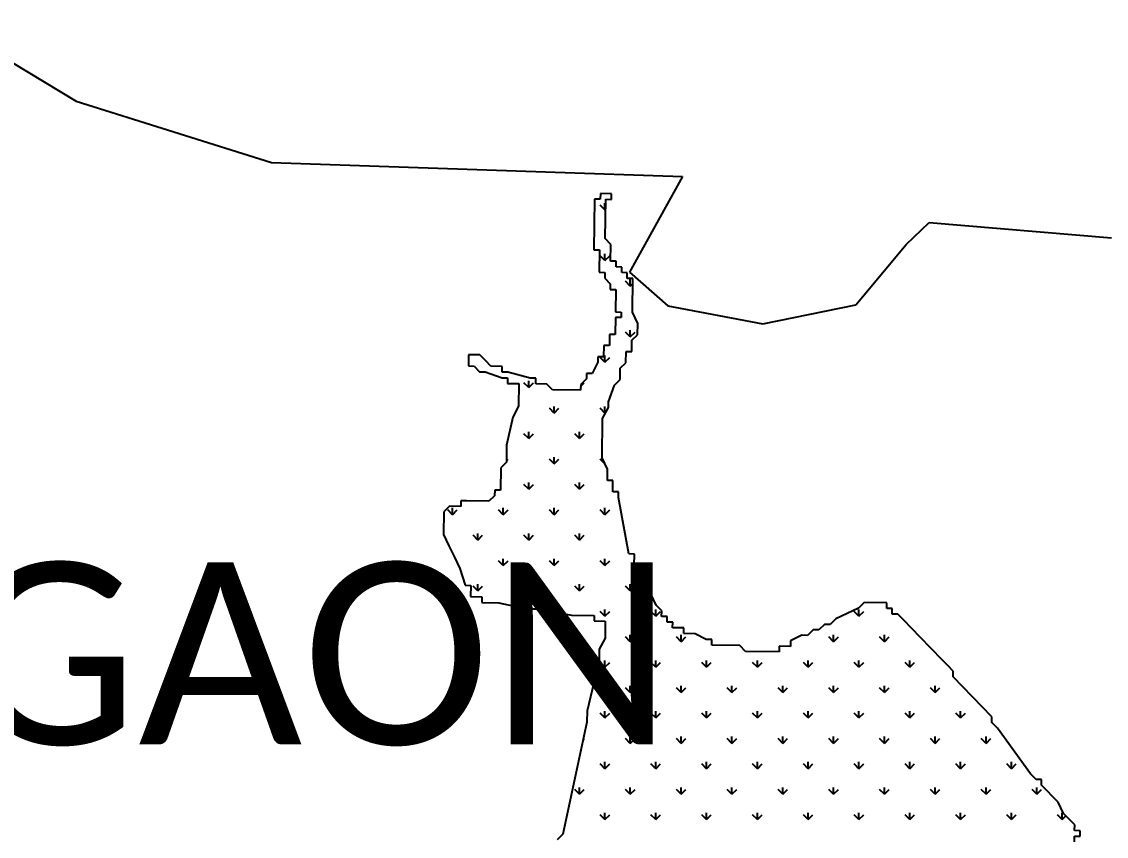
# Model space of a CAD drawing. Header units: metres. Extents: x 264475 to 267538, y 2142866 to 2145519.
# Drawn here: x 265242 to 266008, y 2144491 to 2145067 of the extents above; entities that cross this region are included whole.
import ezdxf

# ---------------------------------------------------------------- set-up
doc = ezdxf.new("R2010")
doc.units = ezdxf.units.M
for name, color, linetype in [('MANGROOVES', 112, 'Continuous'), ('village', 3, 'Continuous'), ('VILLAGE NAME', 250, 'Continuous')]:
    doc.layers.add(name, color=color, linetype=linetype)
doc.styles.add('MtXpl_Calibri', font='calibri.ttf')

msp = doc.modelspace()

# ---------------------------------------------------------------- linework, layer by layer
at = {"layer": 'MANGROOVES'}
for p, q in [((265646.69, 2144941.74), (265646.16, 2144905.96)), ((265650.67, 2144941.68), (265646.69, 2144941.74)), ((265650.73, 2144945.65), (265650.67, 2144941.68)), ((265658.68, 2144945.54), (265650.73, 2144945.65)), ((265654.23, 2144913.79), (265654.64, 2144941.62)), ((265654.64, 2144941.62), (265658.62, 2144941.56)), ((265658.62, 2144941.56), (265658.68, 2144945.54)), ((265658.15, 2144909.76), (265654.23, 2144913.79)), ((265657.97, 2144897.83), (265658.15, 2144909.76)), ((265646.16, 2144905.96), (265650.14, 2144905.9)), ((265650.14, 2144905.9), (265649.9, 2144890)), ((265661.94, 2144897.77), (265657.97, 2144897.83)), ((265661.88, 2144893.79), (265661.94, 2144897.77)), ((265665.86, 2144893.74), (265661.88, 2144893.79)), ((265665.8, 2144889.76), (265665.86, 2144893.74)), ((265649.9, 2144890), (265653.88, 2144889.94)), ((265653.88, 2144889.94), (265653.82, 2144885.96)), ((265653.82, 2144885.96), (265657.73, 2144881.93)), ((265669.78, 2144889.7), (265665.8, 2144889.76)), ((265669.72, 2144885.73), (265669.78, 2144889.7)), ((265673.69, 2144885.67), (265669.72, 2144885.73)), ((265673.34, 2144861.81), (265673.69, 2144885.67)), ((265657.73, 2144881.93), (265657.67, 2144877.95)), ((265657.67, 2144877.95), (265661.65, 2144877.89)), ((265661.65, 2144877.89), (265661.41, 2144861.99)), ((265661.41, 2144861.99), (265665.39, 2144861.93)), ((265665.39, 2144861.93), (265665.33, 2144857.96)), ((265677.19, 2144853.8), (265673.34, 2144861.81)), ((265661.35, 2144858.01), (265661.18, 2144846.09)), ((265665.33, 2144857.96), (265661.35, 2144858.01)), ((265677.08, 2144845.85), (265677.19, 2144853.8)), ((265657.2, 2144846.15), (265657.08, 2144838.2)), ((265661.18, 2144846.09), (265657.2, 2144846.15)), ((265672.92, 2144833.98), (265673.04, 2144841.94)), ((265673.04, 2144841.94), (265677.08, 2144845.85)), ((265557.59, 2144831.72), (265557.47, 2144823.77)), ((265565.54, 2144831.6), (265557.59, 2144831.72)), ((265569.46, 2144827.57), (265565.54, 2144831.6)), ((265653.11, 2144838.26), (265652.99, 2144830.3)), ((265657.08, 2144838.2), (265653.11, 2144838.26)), ((265668.83, 2144826.09), (265668.95, 2144834.04)), ((265668.95, 2144834.04), (265672.92, 2144833.98)), ((265557.47, 2144823.77), (265561.45, 2144823.71)), ((265561.45, 2144823.71), (265565.37, 2144819.68)), ((265573.37, 2144823.53), (265569.46, 2144827.57)), ((265581.32, 2144823.41), (265573.37, 2144823.53)), ((265648.96, 2144826.39), (265644.86, 2144818.5)), ((265649.02, 2144830.36), (265648.96, 2144826.39)), ((265652.99, 2144830.3), (265649.02, 2144830.36)), ((265664.8, 2144822.18), (265668.83, 2144826.09)), ((265565.37, 2144819.68), (265569.34, 2144819.62)), ((265569.34, 2144819.62), (265581.21, 2144815.46)), ((265581.27, 2144819.44), (265581.32, 2144823.41)), ((265585.24, 2144819.38), (265581.27, 2144819.44)), ((265601.08, 2144815.17), (265585.24, 2144819.38)), ((265640.89, 2144818.55), (265640.83, 2144814.58)), ((265644.86, 2144818.5), (265640.89, 2144818.55)), ((265664.68, 2144814.23), (265664.8, 2144822.18)), ((265581.21, 2144815.46), (265585.18, 2144815.4)), ((265585.18, 2144815.4), (265585.12, 2144811.43)), ((265585.12, 2144811.43), (265593.07, 2144811.31)), ((265593.07, 2144811.31), (265592.84, 2144795.41)), ((265605.06, 2144815.11), (265601.08, 2144815.17)), ((265605, 2144811.13), (265605.06, 2144815.11)), ((265612.95, 2144811.02), (265605, 2144811.13)), ((265616.86, 2144806.98), (265612.95, 2144811.02)), ((265636.8, 2144810.66), (265636.74, 2144806.69)), ((265640.83, 2144814.58), (265636.8, 2144810.66)), ((265656.49, 2144798.44), (265660.65, 2144810.31)), ((265660.65, 2144810.31), (265664.68, 2144814.23)), ((265636.74, 2144806.69), (265616.86, 2144806.98)), ((265592.84, 2144795.41), (265588.74, 2144787.52)), ((265652.34, 2144786.57), (265656.43, 2144794.47)), ((265656.43, 2144794.47), (265656.49, 2144798.44)), ((265588.74, 2144787.52), (265584.47, 2144767.7)), ((265651.93, 2144758.74), (265652.34, 2144786.57)), ((265584.47, 2144767.7), (265584.3, 2144755.77)), ((265584.3, 2144755.77), (265580.26, 2144751.86)), ((265655.79, 2144750.73), (265651.93, 2144758.74)), ((265580.26, 2144751.86), (265580.03, 2144735.95)), ((265655.67, 2144742.78), (265655.79, 2144750.73)), ((265659.64, 2144742.72), (265655.67, 2144742.78)), ((265659.52, 2144734.77), (265659.64, 2144742.72)), ((265575.99, 2144732.04), (265571.96, 2144728.12)), ((265576.05, 2144736.01), (265575.99, 2144732.04)), ((265580.03, 2144735.95), (265576.05, 2144736.01)), ((265663.5, 2144734.71), (265659.52, 2144734.77)), ((265663.44, 2144730.74), (265663.5, 2144734.71)), ((265544.08, 2144724.56), (265540.04, 2144720.64)), ((265552.03, 2144724.44), (265544.08, 2144724.56)), ((265552.08, 2144728.41), (265552.03, 2144724.44)), ((265556.06, 2144728.36), (265552.08, 2144728.41)), ((265571.96, 2144728.12), (265556.06, 2144728.36)), ((265670.8, 2144690.87), (265663.44, 2144730.74)), ((265540.04, 2144720.64), (265539.81, 2144704.74)), ((265539.81, 2144704.74), (265543.66, 2144696.73)), ((265543.66, 2144696.73), (265547.52, 2144688.72)), ((265547.52, 2144688.72), (265551.38, 2144680.71)), ((265674.78, 2144690.81), (265670.8, 2144690.87)), ((265674.66, 2144682.86), (265674.78, 2144690.81)), ((265551.38, 2144680.71), (265555.17, 2144668.72)), ((265682.49, 2144674.79), (265674.66, 2144682.86)), ((265682.37, 2144666.84), (265682.49, 2144674.79)), ((265555.17, 2144668.72), (265559.15, 2144668.66)), ((265559.15, 2144668.66), (265559.03, 2144660.71)), ((265686.35, 2144666.78), (265682.37, 2144666.84)), ((265686.29, 2144662.8), (265686.35, 2144666.78)), ((265690.14, 2144654.79), (265686.29, 2144662.8)), ((265559.03, 2144660.71), (265566.98, 2144660.59)), ((265566.98, 2144660.59), (265566.92, 2144656.62)), ((265566.92, 2144656.62), (265578.85, 2144656.44)), ((265578.85, 2144656.44), (265598.66, 2144652.17)), ((265694.06, 2144650.76), (265690.14, 2144654.79)), ((265837.27, 2144656.58), (265833.24, 2144652.67)), ((265853.17, 2144656.35), (265837.27, 2144656.58)), ((265853.12, 2144652.37), (265853.17, 2144656.35)), ((265598.66, 2144652.17), (265606.61, 2144652.05)), ((265606.61, 2144652.05), (265630.4, 2144647.72)), ((265630.4, 2144647.72), (265646.3, 2144647.49)), ((265646.3, 2144647.49), (265646.24, 2144643.51)), ((265694, 2144646.78), (265694.06, 2144650.76)), ((265833.24, 2144652.67), (265817.22, 2144644.95)), ((265857.09, 2144652.31), (265853.12, 2144652.37)), ((265857.03, 2144648.34), (265857.09, 2144652.31)), ((265861.01, 2144648.28), (265857.03, 2144648.34)), ((265864.92, 2144644.24), (265861.01, 2144648.28)), ((265646.24, 2144643.51), (265654.19, 2144643.39)), ((265654.19, 2144643.39), (265654.02, 2144631.47)), ((265697.98, 2144646.72), (265694, 2144646.78)), ((265697.92, 2144642.75), (265697.98, 2144646.72)), ((265701.89, 2144642.69), (265697.92, 2144642.75)), ((265701.83, 2144638.71), (265701.89, 2144642.69)), ((265809.21, 2144641.09), (265805.18, 2144637.18)), ((265813.19, 2144641.04), (265809.21, 2144641.09)), ((265817.22, 2144644.95), (265813.19, 2144641.04)), ((265876.67, 2144632.14), (265864.92, 2144644.24)), ((265709.78, 2144638.59), (265701.83, 2144638.71)), ((265709.72, 2144634.62), (265709.78, 2144638.59)), ((265717.67, 2144634.5), (265709.72, 2144634.62)), ((265725.56, 2144630.41), (265717.67, 2144634.5)), ((265793.2, 2144633.38), (265785.19, 2144629.52)), ((265797.17, 2144633.32), (265793.2, 2144633.38)), ((265801.21, 2144637.24), (265797.17, 2144633.32)), ((265805.18, 2144637.18), (265801.21, 2144637.24)), ((265892.33, 2144616), (265876.67, 2144632.14)), ((265654.02, 2144631.47), (265649.92, 2144623.58)), ((265729.54, 2144630.35), (265725.56, 2144630.41)), ((265729.48, 2144626.37), (265729.54, 2144630.35)), ((265749.35, 2144626.08), (265729.48, 2144626.37)), ((265753.27, 2144622.04), (265749.35, 2144626.08)), ((265777.18, 2144625.66), (265777.12, 2144621.69)), ((265785.13, 2144625.55), (265777.18, 2144625.66)), ((265785.19, 2144629.52), (265785.13, 2144625.55)), ((265649.92, 2144623.58), (265649.81, 2144615.63)), ((265777.12, 2144621.69), (265753.27, 2144622.04)), ((265649.81, 2144615.63), (265641.32, 2144579.96)), ((265896.25, 2144611.97), (265892.33, 2144616)), ((265900.17, 2144607.93), (265896.25, 2144611.97)), ((265900.11, 2144603.96), (265900.17, 2144607.93)), ((265927.52, 2144575.72), (265900.11, 2144603.96)), ((265641.32, 2144579.96), (265641.21, 2144572.01)), ((265641.21, 2144572.01), (265624.13, 2144492.74)), ((265927.46, 2144571.74), (265927.52, 2144575.72)), ((265931.37, 2144567.71), (265927.46, 2144571.74)), ((265954.75, 2144535.55), (265931.37, 2144567.71)), ((265958.67, 2144531.51), (265954.75, 2144535.55)), ((265962.64, 2144531.45), (265958.67, 2144531.51)), ((265962.58, 2144527.48), (265962.64, 2144531.45)), ((265966.5, 2144523.44), (265962.58, 2144527.48)), ((265970.42, 2144519.41), (265966.5, 2144523.44)), ((265974.33, 2144515.38), (265970.42, 2144519.41)), ((265978.19, 2144507.37), (265974.33, 2144515.38)), ((265986.02, 2144499.3), (265978.19, 2144507.37)), ((265985.96, 2144495.32), (265986.02, 2144499.3)), ((265989.94, 2144495.26), (265985.96, 2144495.32)), ((265989.88, 2144491.29), (265989.94, 2144495.26)), ((265624.13, 2144492.74), (265620.09, 2144488.82)), ((265985.84, 2144487.37), (265985.9, 2144491.35)), ((265985.9, 2144491.35), (265989.88, 2144491.29))]:
    msp.add_line(p, q, dxfattribs=at)
at = {"layer": 'MANGROOVES', "linetype": 'Continuous'}
for p, q in [((265653.94, 2144934.17), (265653.94, 2144938.94)), ((265653.94, 2144934.17), (265650.57, 2144937.54)), ((265653.94, 2144934.17), (265654.54, 2144934.78)), ((265653.94, 2144898.25), (265650.57, 2144901.62)), ((265653.94, 2144898.25), (265653.94, 2144903.02)), ((265653.94, 2144898.25), (265657.3, 2144901.62)), ((265671.9, 2144880.29), (265671.9, 2144885.06)), ((265671.9, 2144880.29), (265668.53, 2144883.66)), ((265671.9, 2144880.29), (265673.64, 2144882.03)), ((265671.9, 2144844.37), (265668.53, 2144847.74)), ((265671.9, 2144844.37), (265671.9, 2144849.13)), ((265671.9, 2144844.37), (265675.26, 2144847.74)), ((265653.94, 2144826.41), (265653.94, 2144831.17)), ((265653.94, 2144826.41), (265650.57, 2144829.78)), ((265653.94, 2144826.41), (265657.3, 2144829.78)), ((265600.06, 2144808.45), (265596.69, 2144811.82)), ((265600.06, 2144808.45), (265600.06, 2144813.21)), ((265600.06, 2144808.45), (265603.42, 2144811.82)), ((265636.78, 2144809.25), (265639.34, 2144811.82)), ((265618.02, 2144790.49), (265614.65, 2144793.86)), ((265618.02, 2144790.49), (265618.02, 2144795.25)), ((265618.02, 2144790.49), (265621.38, 2144793.86)), ((265653.94, 2144790.49), (265650.57, 2144793.86)), ((265653.94, 2144790.49), (265653.94, 2144795.25)), ((265653.94, 2144790.49), (265654.84, 2144791.4)), ((265600.06, 2144772.53), (265596.69, 2144775.9)), ((265600.06, 2144772.53), (265600.06, 2144777.29)), ((265600.06, 2144772.53), (265603.42, 2144775.9)), ((265635.98, 2144772.53), (265632.61, 2144775.9)), ((265635.98, 2144772.53), (265635.98, 2144777.29)), ((265635.98, 2144772.53), (265639.34, 2144775.9)), ((265584.31, 2144756.79), (265585.46, 2144757.94)), ((265618.02, 2144754.57), (265614.65, 2144757.94)), ((265618.02, 2144754.57), (265618.02, 2144759.33)), ((265618.02, 2144754.57), (265621.38, 2144757.94)), ((265653.94, 2144754.57), (265650.57, 2144757.94)), ((265653.94, 2144754.57), (265653.94, 2144754.58)), ((265653.94, 2144754.57), (265653.94, 2144754.57)), ((265600.06, 2144736.61), (265596.69, 2144739.98)), ((265600.06, 2144736.61), (265600.06, 2144741.37)), ((265600.06, 2144736.61), (265603.42, 2144739.98)), ((265635.98, 2144736.61), (265632.61, 2144739.98)), ((265635.98, 2144736.61), (265635.98, 2144741.37)), ((265635.98, 2144736.61), (265639.34, 2144739.98)), ((265546.17, 2144718.65), (265542.81, 2144722.02)), ((265546.17, 2144718.65), (265546.17, 2144723.41)), ((265546.17, 2144718.65), (265549.54, 2144722.02)), ((265582.09, 2144718.65), (265578.73, 2144722.02)), ((265582.09, 2144718.65), (265582.09, 2144723.41)), ((265582.09, 2144718.65), (265585.46, 2144722.02)), ((265618.02, 2144718.65), (265614.65, 2144722.02)), ((265618.02, 2144718.65), (265618.02, 2144723.41)), ((265618.02, 2144718.65), (265621.38, 2144722.02)), ((265653.94, 2144718.65), (265650.57, 2144722.02)), ((265653.94, 2144718.65), (265653.94, 2144723.41)), ((265653.94, 2144718.65), (265657.3, 2144722.02)), ((265564.13, 2144700.69), (265560.77, 2144704.06)), ((265564.13, 2144700.69), (265564.13, 2144705.45)), ((265564.13, 2144700.69), (265567.5, 2144704.06)), ((265600.06, 2144700.69), (265596.69, 2144704.06)), ((265600.06, 2144700.69), (265600.06, 2144705.45)), ((265600.06, 2144700.69), (265603.42, 2144704.06)), ((265635.98, 2144700.69), (265632.61, 2144704.06)), ((265635.98, 2144700.69), (265635.98, 2144705.45)), ((265635.98, 2144700.69), (265639.34, 2144704.06)), ((265549.03, 2144685.58), (265549.54, 2144686.09)), ((265582.09, 2144682.73), (265578.73, 2144686.09)), ((265582.09, 2144682.73), (265582.09, 2144687.49)), ((265582.09, 2144682.73), (265585.46, 2144686.09)), ((265618.02, 2144682.73), (265614.65, 2144686.09)), ((265618.02, 2144682.73), (265618.02, 2144687.49)), ((265618.02, 2144682.73), (265621.38, 2144686.09)), ((265653.94, 2144682.73), (265650.57, 2144686.09)), ((265653.94, 2144682.73), (265653.94, 2144687.49)), ((265653.94, 2144682.73), (265657.3, 2144686.09)), ((265564.13, 2144664.77), (265560.77, 2144668.13)), ((265564.13, 2144664.77), (265564.13, 2144669.53)), ((265564.13, 2144664.77), (265567.5, 2144668.13)), ((265600.06, 2144664.77), (265596.69, 2144668.13)), ((265600.06, 2144664.77), (265600.06, 2144669.53)), ((265600.06, 2144664.77), (265603.42, 2144668.13)), ((265635.98, 2144664.77), (265632.61, 2144668.13)), ((265635.98, 2144664.77), (265635.98, 2144669.53)), ((265635.98, 2144664.77), (265639.34, 2144668.13)), ((265671.9, 2144664.77), (265668.53, 2144668.13)), ((265671.9, 2144664.77), (265671.9, 2144669.53)), ((265671.9, 2144664.77), (265675.26, 2144668.13)), ((265618.02, 2144649.98), (265618.02, 2144651.57)), ((265620.7, 2144649.49), (265621.38, 2144650.17)), ((265653.94, 2144646.81), (265650.57, 2144650.17)), ((265653.94, 2144646.81), (265653.94, 2144651.57)), ((265653.94, 2144646.81), (265657.3, 2144650.17)), ((265689.86, 2144646.81), (265686.49, 2144650.17)), ((265689.86, 2144646.81), (265689.86, 2144651.57)), ((265689.86, 2144646.81), (265693.23, 2144650.17)), ((265833.54, 2144646.81), (265830.17, 2144650.17)), ((265833.54, 2144646.81), (265833.54, 2144651.57)), ((265833.54, 2144646.81), (265836.91, 2144650.17)), ((265671.9, 2144628.85), (265668.53, 2144632.21)), ((265671.9, 2144628.85), (265671.9, 2144633.61)), ((265671.9, 2144628.85), (265675.26, 2144632.21)), ((265707.82, 2144628.85), (265704.45, 2144632.21)), ((265707.82, 2144628.85), (265707.82, 2144633.61)), ((265707.82, 2144628.85), (265711.19, 2144632.21)), ((265815.58, 2144628.85), (265812.21, 2144632.21)), ((265815.58, 2144628.85), (265815.58, 2144633.61)), ((265815.58, 2144628.85), (265818.95, 2144632.21)), ((265851.5, 2144628.85), (265848.13, 2144632.21)), ((265851.5, 2144628.85), (265851.5, 2144633.61)), ((265851.5, 2144628.85), (265854.87, 2144632.21)), ((265653.94, 2144610.89), (265650.57, 2144614.25)), ((265653.94, 2144610.89), (265653.94, 2144615.65)), ((265653.94, 2144610.89), (265657.3, 2144614.25)), ((265689.86, 2144610.89), (265686.49, 2144614.25)), ((265689.86, 2144610.89), (265689.86, 2144615.65)), ((265689.86, 2144610.89), (265693.23, 2144614.25)), ((265725.78, 2144610.89), (265722.41, 2144614.25)), ((265725.78, 2144610.89), (265725.78, 2144615.65)), ((265725.78, 2144610.89), (265729.15, 2144614.25)), ((265761.7, 2144610.89), (265758.33, 2144614.25)), ((265761.7, 2144610.89), (265761.7, 2144615.65)), ((265761.7, 2144610.89), (265765.07, 2144614.25)), ((265797.62, 2144610.89), (265794.25, 2144614.25)), ((265797.62, 2144610.89), (265797.62, 2144615.65)), ((265797.62, 2144610.89), (265800.99, 2144614.25)), ((265833.54, 2144610.89), (265830.17, 2144614.25)), ((265833.54, 2144610.89), (265833.54, 2144615.65)), ((265833.54, 2144610.89), (265836.91, 2144614.25)), ((265869.46, 2144610.89), (265866.1, 2144614.25)), ((265869.46, 2144610.89), (265869.46, 2144615.65)), ((265869.46, 2144610.89), (265872.83, 2144614.25)), ((265671.9, 2144592.92), (265668.53, 2144596.29)), ((265671.9, 2144592.92), (265671.9, 2144597.69)), ((265671.9, 2144592.92), (265675.26, 2144596.29)), ((265707.82, 2144592.92), (265704.45, 2144596.29)), ((265707.82, 2144592.92), (265707.82, 2144597.69)), ((265707.82, 2144592.92), (265711.19, 2144596.29)), ((265743.74, 2144592.92), (265740.37, 2144596.29)), ((265743.74, 2144592.92), (265743.74, 2144597.69)), ((265743.74, 2144592.92), (265747.11, 2144596.29)), ((265779.66, 2144592.92), (265776.29, 2144596.29)), ((265779.66, 2144592.92), (265779.66, 2144597.69)), ((265779.66, 2144592.92), (265783.03, 2144596.29)), ((265815.58, 2144592.92), (265812.21, 2144596.29)), ((265815.58, 2144592.92), (265815.58, 2144597.69)), ((265815.58, 2144592.92), (265818.95, 2144596.29)), ((265851.5, 2144592.92), (265848.13, 2144596.29)), ((265851.5, 2144592.92), (265851.5, 2144597.69)), ((265851.5, 2144592.92), (265854.87, 2144596.29)), ((265887.42, 2144592.92), (265884.06, 2144596.29)), ((265887.42, 2144592.92), (265887.42, 2144597.69)), ((265887.42, 2144592.92), (265890.79, 2144596.29)), ((265653.94, 2144574.96), (265650.57, 2144578.33)), ((265653.94, 2144574.96), (265653.94, 2144579.73)), ((265653.94, 2144574.96), (265657.3, 2144578.33)), ((265689.86, 2144574.96), (265686.49, 2144578.33)), ((265689.86, 2144574.96), (265689.86, 2144579.73)), ((265689.86, 2144574.96), (265693.23, 2144578.33)), ((265725.78, 2144574.96), (265722.41, 2144578.33)), ((265725.78, 2144574.96), (265725.78, 2144579.73)), ((265725.78, 2144574.96), (265729.15, 2144578.33)), ((265761.7, 2144574.96), (265758.33, 2144578.33)), ((265761.7, 2144574.96), (265761.7, 2144579.73)), ((265761.7, 2144574.96), (265765.07, 2144578.33)), ((265797.62, 2144574.96), (265794.25, 2144578.33)), ((265797.62, 2144574.96), (265797.62, 2144579.73)), ((265797.62, 2144574.96), (265800.99, 2144578.33)), ((265833.54, 2144574.96), (265830.17, 2144578.33)), ((265833.54, 2144574.96), (265833.54, 2144579.73)), ((265833.54, 2144574.96), (265836.91, 2144578.33)), ((265869.46, 2144574.96), (265866.1, 2144578.33)), ((265869.46, 2144574.96), (265869.46, 2144579.73)), ((265869.46, 2144574.96), (265872.83, 2144578.33)), ((265905.38, 2144574.96), (265902.02, 2144578.33)), ((265905.38, 2144574.96), (265905.38, 2144579.73)), ((265905.38, 2144574.96), (265908.75, 2144578.33)), ((265638.52, 2144559.55), (265639.34, 2144560.37)), ((265671.9, 2144557), (265668.53, 2144560.37)), ((265671.9, 2144557), (265671.9, 2144561.77)), ((265671.9, 2144557), (265675.26, 2144560.37)), ((265707.82, 2144557), (265704.45, 2144560.37)), ((265707.82, 2144557), (265707.82, 2144561.77)), ((265707.82, 2144557), (265711.19, 2144560.37)), ((265743.74, 2144557), (265740.37, 2144560.37)), ((265743.74, 2144557), (265743.74, 2144561.77)), ((265743.74, 2144557), (265747.11, 2144560.37)), ((265779.66, 2144557), (265776.29, 2144560.37)), ((265779.66, 2144557), (265779.66, 2144561.77)), ((265779.66, 2144557), (265783.03, 2144560.37)), ((265815.58, 2144557), (265812.21, 2144560.37)), ((265815.58, 2144557), (265815.58, 2144561.77)), ((265815.58, 2144557), (265818.95, 2144560.37)), ((265851.5, 2144557), (265848.13, 2144560.37)), ((265851.5, 2144557), (265851.5, 2144561.77)), ((265851.5, 2144557), (265854.87, 2144560.37)), ((265887.42, 2144557), (265884.06, 2144560.37)), ((265887.42, 2144557), (265887.42, 2144561.77)), ((265887.42, 2144557), (265890.79, 2144560.37)), ((265923.34, 2144557), (265919.98, 2144560.37)), ((265923.34, 2144557), (265923.34, 2144561.77)), ((265923.34, 2144557), (265926.71, 2144560.37)), ((265653.94, 2144539.04), (265650.57, 2144542.41)), ((265653.94, 2144539.04), (265653.94, 2144543.81)), ((265653.94, 2144539.04), (265657.3, 2144542.41)), ((265689.86, 2144539.04), (265686.49, 2144542.41)), ((265689.86, 2144539.04), (265689.86, 2144543.81)), ((265689.86, 2144539.04), (265693.23, 2144542.41)), ((265725.78, 2144539.04), (265722.41, 2144542.41)), ((265725.78, 2144539.04), (265725.78, 2144543.81)), ((265725.78, 2144539.04), (265729.15, 2144542.41)), ((265761.7, 2144539.04), (265758.33, 2144542.41)), ((265761.7, 2144539.04), (265761.7, 2144543.81)), ((265761.7, 2144539.04), (265765.07, 2144542.41)), ((265797.62, 2144539.04), (265794.25, 2144542.41)), ((265797.62, 2144539.04), (265797.62, 2144543.81)), ((265797.62, 2144539.04), (265800.99, 2144542.41)), ((265833.54, 2144539.04), (265830.17, 2144542.41)), ((265833.54, 2144539.04), (265833.54, 2144543.81)), ((265833.54, 2144539.04), (265836.91, 2144542.41)), ((265869.46, 2144539.04), (265866.1, 2144542.41)), ((265869.46, 2144539.04), (265869.46, 2144543.81)), ((265869.46, 2144539.04), (265872.83, 2144542.41)), ((265905.38, 2144539.04), (265902.02, 2144542.41)), ((265905.38, 2144539.04), (265905.38, 2144543.81)), ((265905.38, 2144539.04), (265908.75, 2144542.41)), ((265941.3, 2144539.04), (265937.94, 2144542.41)), ((265941.3, 2144539.04), (265941.3, 2144543.81)), ((265941.3, 2144539.04), (265944.67, 2144542.41)), ((265635.98, 2144521.08), (265635.98, 2144525.84)), ((265671.9, 2144521.08), (265671.9, 2144525.84)), ((265707.82, 2144521.08), (265707.82, 2144525.84)), ((265743.74, 2144521.08), (265743.74, 2144525.84)), ((265779.66, 2144521.08), (265779.66, 2144525.84)), ((265815.58, 2144521.08), (265815.58, 2144525.84)), ((265851.5, 2144521.08), (265851.5, 2144525.84)), ((265887.42, 2144521.08), (265887.42, 2144525.84)), ((265923.34, 2144521.08), (265923.34, 2144525.84)), ((265959.27, 2144521.08), (265959.27, 2144525.84)), ((265635.98, 2144521.08), (265632.61, 2144524.45)), ((265635.98, 2144521.08), (265639.34, 2144524.45)), ((265671.9, 2144521.08), (265668.53, 2144524.45)), ((265671.9, 2144521.08), (265675.26, 2144524.45)), ((265707.82, 2144521.08), (265704.45, 2144524.45)), ((265707.82, 2144521.08), (265711.19, 2144524.45)), ((265743.74, 2144521.08), (265740.37, 2144524.45)), ((265743.74, 2144521.08), (265747.11, 2144524.45)), ((265779.66, 2144521.08), (265776.29, 2144524.45)), ((265779.66, 2144521.08), (265783.03, 2144524.45)), ((265815.58, 2144521.08), (265812.21, 2144524.45)), ((265815.58, 2144521.08), (265818.95, 2144524.45)), ((265851.5, 2144521.08), (265848.13, 2144524.45)), ((265851.5, 2144521.08), (265854.87, 2144524.45)), ((265887.42, 2144521.08), (265884.06, 2144524.45)), ((265887.42, 2144521.08), (265890.79, 2144524.45)), ((265923.34, 2144521.08), (265919.98, 2144524.45)), ((265923.34, 2144521.08), (265926.71, 2144524.45)), ((265959.27, 2144521.08), (265955.9, 2144524.45)), ((265959.27, 2144521.08), (265962.63, 2144524.45)), ((265653.94, 2144503.12), (265650.57, 2144506.49)), ((265653.94, 2144503.12), (265653.94, 2144507.88)), ((265653.94, 2144503.12), (265657.3, 2144506.49)), ((265689.86, 2144503.12), (265686.49, 2144506.49)), ((265689.86, 2144503.12), (265689.86, 2144507.88)), ((265689.86, 2144503.12), (265693.23, 2144506.49)), ((265725.78, 2144503.12), (265722.41, 2144506.49)), ((265725.78, 2144503.12), (265725.78, 2144507.88)), ((265725.78, 2144503.12), (265729.15, 2144506.49)), ((265761.7, 2144503.12), (265758.33, 2144506.49)), ((265761.7, 2144503.12), (265761.7, 2144507.88)), ((265761.7, 2144503.12), (265765.07, 2144506.49)), ((265797.62, 2144503.12), (265794.25, 2144506.49)), ((265797.62, 2144503.12), (265797.62, 2144507.88)), ((265797.62, 2144503.12), (265800.99, 2144506.49)), ((265833.54, 2144503.12), (265830.17, 2144506.49)), ((265833.54, 2144503.12), (265833.54, 2144507.88)), ((265833.54, 2144503.12), (265836.91, 2144506.49)), ((265869.46, 2144503.12), (265866.1, 2144506.49)), ((265869.46, 2144503.12), (265869.46, 2144507.88)), ((265869.46, 2144503.12), (265872.83, 2144506.49)), ((265905.38, 2144503.12), (265902.02, 2144506.49)), ((265905.38, 2144503.12), (265905.38, 2144507.88)), ((265905.38, 2144503.12), (265908.75, 2144506.49)), ((265941.3, 2144503.12), (265937.94, 2144506.49)), ((265941.3, 2144503.12), (265941.3, 2144507.88)), ((265941.3, 2144503.12), (265944.67, 2144506.49)), ((265977.23, 2144503.12), (265973.86, 2144506.49)), ((265977.23, 2144503.12), (265977.23, 2144507.88)), ((265977.23, 2144503.12), (265979.8, 2144505.7))]:
    msp.add_line(p, q, dxfattribs=at)
at = {"layer": 'village'}
for p, q in [((265187.28, 2145067.18), (265280.1, 2145011.01)), ((265280.1, 2145011.01), (265418.35, 2144967.65)), ((265418.35, 2144967.65), (265708.75, 2144957.79)), ((265708.75, 2144957.79), (265671.42, 2144889.99)), ((265866.81, 2144909.75), (265883.12, 2144925.17)), ((265883.12, 2144925.17), (266012.11, 2144914.26)), ((265831.24, 2144867.11), (265866.81, 2144909.75)), ((265671.42, 2144889.99), (265698.42, 2144866.35)), ((265698.42, 2144866.35), (265765.49, 2144853.6)), ((265765.49, 2144853.6), (265831.24, 2144867.11))]:
    msp.add_line(p, q, dxfattribs=at)

# ---------------------------------------------------------------- texts
at = {"layer": 'VILLAGE NAME', "style": 'MtXpl_Calibri'}
msp.add_text('BHUIGAON', height=128.647, dxfattribs=at).set_placement((264784.41, 2144556.23))

doc.saveas('drawing.dxf')
